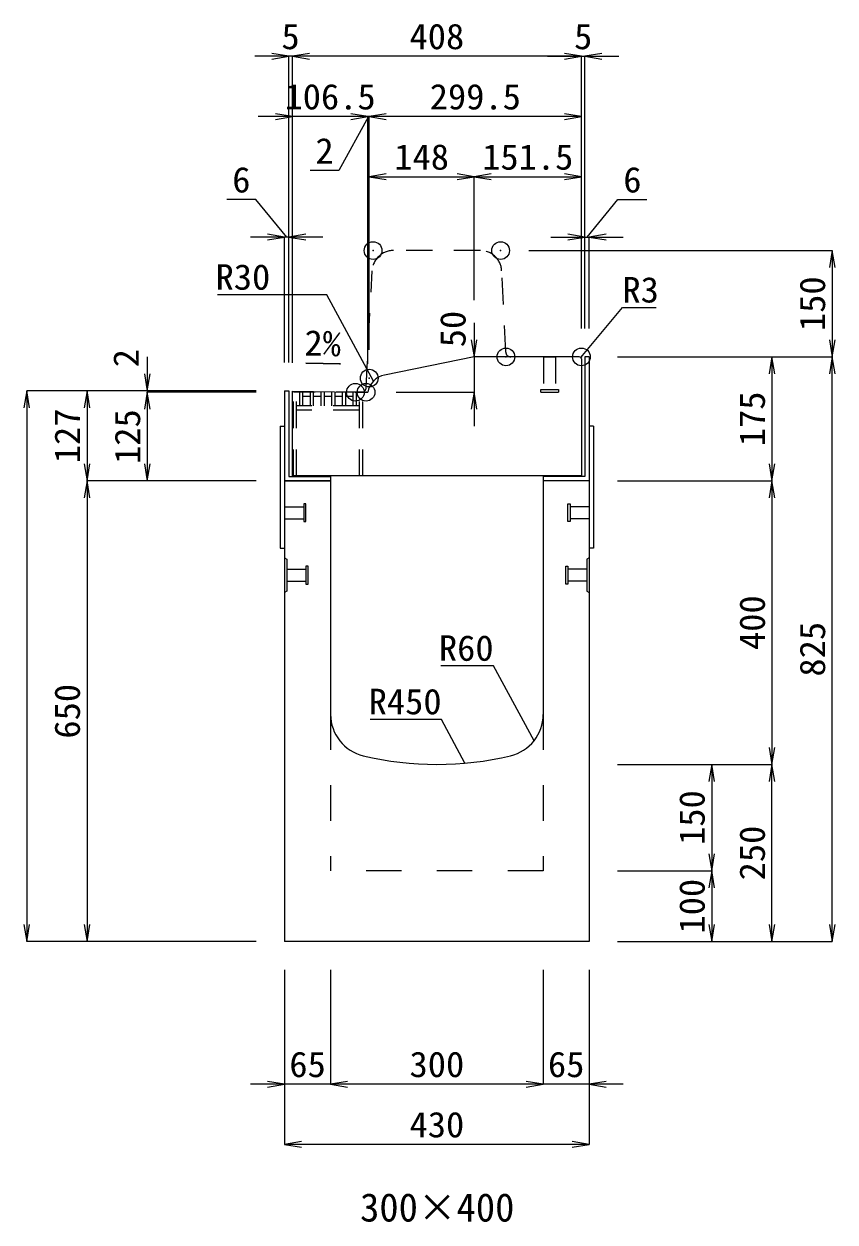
# Model space of a CAD drawing. Units: millimetres at full size. Extents: x -1809 to 57027, y -20349 to 17321.
# Drawn here: x 10817 to 11962, y 7498 to 9188 of the extents above; entities that cross this region are included whole.
import ezdxf
from ezdxf.enums import TextEntityAlignment as Align

# ---------------------------------------------------------------- set-up
doc = ezdxf.new("R2010")
doc.units = ezdxf.units.MM
doc.header["$LTSCALE"] = 50
doc.header["$PDMODE"] = 32
doc.header["$PDSIZE"] = 25
doc.linetypes.add('USER1', pattern=[2, 1, -1])
doc.linetypes.add('USER2', pattern=[1.35, 0.75, -0.6])
for name, color, linetype, lineweight in [('インサート', 3, 'USER2', 9), ('グレーチング', 7, 'USER2', 5), ('受枠', 3, 'Continuous', 5), ('寸法線', 7, 'Continuous', 13), ('引出線', 4, 'Continuous', 13), ('本体', 2, 'Continuous', 13)]:
    doc.layers.add(name, color=color, linetype=linetype, lineweight=lineweight)
doc.layers.add('作業エリア', color=11, linetype='Continuous')
doc.layers.add('文字', color=7, linetype='Continuous')
doc.styles.add('ＭＳ 明朝', font='')
doc.styles.get('ＭＳ 明朝').set_extended_font_data('MS Mincho')

# ---------------------------------------------------------------- blocks, each defined once
blk = doc.blocks.new('open_arrow')
at = {"color": 0, "linetype": 'Continuous', "lineweight": -2}
blk.add_lwpolyline([(7.5, 1.25), (0, 0), (7.5, -1.25)], dxfattribs=at)

msp = doc.modelspace()

# ---------------------------------------------------------------- linework, layer by layer
at = {"layer": 'インサート'}
for p, q in [((11550.5, 8718.69), (11550.5, 8672.69)), ((11550.5, 8718.69), (11567.5, 8718.69)), ((11567.5, 8718.69), (11567.5, 8672.69)), ((11546.5, 8668.69), (11546.5, 8672.69)), ((11546.5, 8672.69), (11571.5, 8672.69)), ((11571.5, 8672.69), (11571.5, 8668.69)), ((11546.5, 8668.69), (11571.5, 8668.69)), ((11185, 8507.19), (11212, 8507.19)), ((11185, 8507.19), (11185, 8490.19)), ((11215, 8511.19), (11212, 8511.19)), ((11212, 8511.19), (11212, 8486.19)), ((11215, 8486.19), (11215, 8511.19)), ((11585, 8511.19), (11588, 8511.19)), ((11585, 8486.19), (11585, 8511.19)), ((11588, 8511.19), (11588, 8486.19)), ((11615, 8507.19), (11588, 8507.19)), ((11615, 8507.19), (11615, 8490.19)), ((11185, 8490.19), (11212, 8490.19)), ((11212, 8486.19), (11215, 8486.19)), ((11588, 8486.19), (11585, 8486.19)), ((11615, 8490.19), (11588, 8490.19)), ((11188.2, 8419.19), (11215.2, 8419.19)), ((11188.2, 8419.19), (11188.2, 8402.19)), ((11218.2, 8423.19), (11215.2, 8423.19)), ((11215.2, 8423.19), (11215.2, 8398.19)), ((11218.2, 8398.19), (11218.2, 8423.19)), ((11581.8, 8423.19), (11584.8, 8423.19)), ((11581.8, 8398.19), (11581.8, 8423.19)), ((11584.8, 8423.19), (11584.8, 8398.19)), ((11611.8, 8419.19), (11584.8, 8419.19)), ((11611.8, 8419.19), (11611.8, 8402.19)), ((11188.2, 8402.19), (11215.2, 8402.19)), ((11611.8, 8402.19), (11584.8, 8402.19)), ((11215.2, 8398.19), (11218.2, 8398.19)), ((11584.8, 8398.19), (11581.8, 8398.19))]:
    msp.add_line(p, q, dxfattribs=at)
at = {"layer": 'グレーチング'}
for p, q in [((11197.5, 8550.69), (11197.5, 8668.69)), ((11295.5, 8668.69), (11197.5, 8668.69)), ((11202, 8550.69), (11202, 8668.69)), ((11206.5, 8649.69), (11206.5, 8668.69)), ((11211, 8649.69), (11211, 8668.69)), ((11221.6, 8662.69), (11211, 8662.69)), ((11221.6, 8649.69), (11221.6, 8668.69)), ((11226.1, 8649.69), (11226.1, 8668.69)), ((11236.7, 8662.69), (11226.1, 8662.69)), ((11236.7, 8649.69), (11236.7, 8668.69)), ((11241.2, 8649.69), (11241.2, 8668.69)), ((11251.8, 8662.69), (11241.2, 8662.69)), ((11251.8, 8649.69), (11251.8, 8668.69)), ((11256.3, 8649.69), (11256.3, 8668.69)), ((11266.9, 8662.69), (11256.3, 8662.69)), ((11266.9, 8649.69), (11266.9, 8668.69)), ((11271.4, 8649.69), (11271.4, 8668.69)), ((11282, 8662.69), (11271.4, 8662.69)), ((11282, 8649.69), (11282, 8668.69)), ((11286.5, 8649.69), (11286.5, 8668.69)), ((11291, 8550.69), (11291, 8668.69)), ((11295.5, 8550.69), (11295.5, 8668.69)), ((11291, 8649.69), (11202, 8649.69)), ((11291, 8643.69), (11202, 8643.69))]:
    msp.add_line(p, q, dxfattribs=at)
at = {"layer": '作業エリア'}
for p in [(11310, 8868.69), (11490, 8868.69), (11497.5, 8718.69), (11604, 8718.69), (11304.5, 8688.69), (11285, 8668.69), (11300, 8668.69)]:
    msp.add_point(p, dxfattribs=at)
at = {"layer": '受枠'}
for p, q in [((11609, 8718.69), (11609, 8549.69)), ((11615, 8718.69), (11609, 8718.69)), ((11615, 8718.69), (11615, 8448.69)), ((11185, 8670.69), (11185, 8448.69)), ((11185, 8670.69), (11191, 8670.69)), ((11191, 8670.69), (11191, 8549.69)), ((11179, 8620.69), (11179, 8448.69)), ((11179, 8620.69), (11185, 8620.69)), ((11621, 8620.69), (11615, 8620.69)), ((11621, 8620.69), (11621, 8448.69)), ((11185, 8543.69), (11250, 8543.69)), ((11191, 8549.69), (11250, 8549.69)), ((11250, 8549.69), (11250, 8543.69)), ((11550, 8549.69), (11550, 8543.69)), ((11609, 8549.69), (11550, 8549.69)), ((11615, 8543.69), (11550, 8543.69)), ((11179, 8448.69), (11185, 8448.69)), ((11621, 8448.69), (11615, 8448.69))]:
    msp.add_line(p, q, dxfattribs=at)
at = {"layer": '寸法線'}
for p, q in [((11244, 9142.81), (11143, 9142.81)), ((11191, 8710.69), (11191, 9142.81)), ((11604, 9142.81), (11196, 9142.81)), ((11196, 8710.47), (11196, 9142.81)), ((11196, 8710.47), (11196, 9142.81)), ((11556, 9142.81), (11657, 9142.81)), ((11604, 8758.69), (11604, 9142.81)), ((11604, 8758.69), (11604, 9142.81)), ((11609, 8758.69), (11609, 9142.81)), ((11302.57, 9057.81), (11148, 9057.81)), ((11196, 8710.47), (11196, 9057.81)), ((11352.5, 9057.81), (11254.57, 9057.81)), ((11303.53, 9057.81), (11261.67, 8981.44)), ((11302.57, 8708.69), (11302.57, 9057.81)), ((11302.57, 8708.69), (11302.57, 9057.81)), ((11604, 9057.81), (11304.5, 9057.81)), ((11304.5, 8728.69), (11304.5, 9057.81)), ((11304.5, 8728.69), (11304.5, 9057.81)), ((11604, 8758.69), (11604, 9057.81)), ((11261.67, 8981.44), (11221.3, 8981.44)), ((11304.5, 8972.81), (11452.5, 8972.81)), ((11304.5, 8768.69), (11304.5, 8972.81)), ((11452.5, 8798.69), (11452.5, 8972.81)), ((11452.5, 8972.81), (11604, 8972.81)), ((11452.5, 8798.69), (11452.5, 8972.81)), ((11604, 8798.69), (11604, 8972.81)), ((11144.65, 8940.61), (11103.46, 8940.61)), ((11188, 8887.81), (11144.65, 8940.61)), ((11612, 8887.81), (11655.35, 8940.61)), ((11655.35, 8940.61), (11696.54, 8940.61)), ((11239, 8887.81), (11137, 8887.81)), ((11185, 8710.69), (11185, 8887.81)), ((11191, 8710.69), (11191, 8887.81)), ((11561, 8887.81), (11663, 8887.81)), ((11609, 8758.69), (11609, 8887.81)), ((11615, 8758.69), (11615, 8887.81)), ((11530, 8868.69), (11957.94, 8868.69)), ((11957.94, 8868.69), (11957.94, 8718.69)), ((11452.5, 8766.69), (11452.5, 8620.69)), ((10991.22, 8718.69), (10991.22, 8620.69)), ((11655, 8718.69), (11872.94, 8718.69)), ((11655, 8718.69), (11957.94, 8718.69)), ((11655, 8718.69), (11957.94, 8718.69)), ((11872.94, 8718.69), (11872.94, 8543.69)), ((11957.94, 7893.69), (11957.94, 8718.69)), ((10821.22, 8670.69), (10821.22, 7893.69)), ((11145, 8670.69), (10821.22, 8670.69)), ((10906.22, 8670.69), (10906.22, 8543.69)), ((11145, 8670.69), (10906.22, 8670.69)), ((11145, 8670.69), (10991.22, 8670.69)), ((11145, 8668.69), (10991.22, 8668.69)), ((10991.22, 8668.69), (10991.22, 8543.69)), ((11145, 8668.69), (10991.22, 8668.69)), ((11342.57, 8668.69), (11452.5, 8668.69)), ((11145, 8543.69), (10906.22, 8543.69)), ((10906.22, 8543.69), (10906.22, 7893.69)), ((11145, 8543.69), (10906.22, 8543.69)), ((11145, 8543.69), (10991.22, 8543.69)), ((11655, 8543.69), (11872.94, 8543.69)), ((11655, 8543.69), (11872.94, 8543.69)), ((11872.94, 8543.69), (11872.94, 8143.69)), ((11655, 8143.69), (11872.94, 8143.69)), ((11655, 8143.69), (11787.94, 8143.69)), ((11655, 8143.69), (11872.94, 8143.69)), ((11787.94, 8143.69), (11787.94, 7993.69)), ((11872.94, 7893.69), (11872.94, 8143.69)), ((11655, 7993.69), (11787.94, 7993.69)), ((11655, 7993.69), (11787.94, 7993.69)), ((11787.94, 7993.69), (11787.94, 7893.69)), ((11145, 7893.69), (10821.22, 7893.69)), ((11145, 7893.69), (10906.22, 7893.69)), ((11655, 7893.69), (11787.94, 7893.69)), ((11655, 7893.69), (11872.94, 7893.69)), ((11655, 7893.69), (11957.94, 7893.69)), ((11185, 7853.69), (11185, 7692.54)), ((11185, 7853.69), (11185, 7607.54)), ((11250, 7853.69), (11250, 7692.54)), ((11250, 7853.69), (11250, 7692.54)), ((11550, 7853.69), (11550, 7692.54)), ((11550, 7853.69), (11550, 7692.54)), ((11615, 7853.69), (11615, 7692.54)), ((11615, 7853.69), (11615, 7607.54)), ((11298, 7692.54), (11137, 7692.54)), ((11550, 7692.54), (11250, 7692.54)), ((11663, 7692.54), (11502, 7692.54)), ((11615, 7607.54), (11185, 7607.54))]:
    msp.add_line(p, q, dxfattribs=at)
at = {"layer": '引出線'}
for points in [[(11310.6, 8684.55), (11244.87, 8806.23), (11164.87, 8806.23), (11090.2, 8806.23)], [(11603.12, 8717.81), (11661.85, 8788.18), (11709.57, 8788.18)], [(11264, 8708.71), (11215.26, 8709.68), (11264, 8708.71)], [(11537.07, 8177.01), (11480.04, 8282.73), (11405.37, 8282.73)], [(11439.55, 8145.43), (11406.65, 8207.24), (11305.65, 8207.24)]]:
    msp.add_lwpolyline(points, dxfattribs=at)
at = {"layer": '本体', "linetype": 'USER2', "lineweight": 9}
for p, q in [((11461.46, 8868.69), (11338.54, 8868.69)), ((11300.33, 8675.34), (11308.57, 8840.19)), ((11497.17, 8725.34), (11491.43, 8840.19))]:
    msp.add_line(p, q, dxfattribs=at)
at = {"layer": '本体'}
for p, q in [((11452.5, 8718.69), (11326.19, 8693.09)), ((11601, 8718.69), (11452.5, 8718.69)), ((11604, 8715.69), (11604, 8550.69)), ((11196, 8550.69), (11196, 8670.47)), ((11196, 8670.47), (11285, 8668.69)), ((11285, 8668.69), (11302.57, 8668.69)), ((11185, 8543.69), (11185, 7893.69)), ((11250, 8543.69), (11185, 8543.69)), ((11604, 8550.69), (11196, 8550.69)), ((11250, 8543.69), (11250, 8214.22)), ((11615, 8543.69), (11550, 8543.69)), ((11550, 8543.69), (11550, 8214.22)), ((11615, 8543.69), (11615, 7893.69)), ((11615, 7893.69), (11185, 7893.69))]:
    msp.add_line(p, q, dxfattribs=at)
at = {"layer": '本体', "lineweight": 9}
for p, q in [((11185, 8435.19), (11188.2, 8433.19)), ((11615, 8435.19), (11611.8, 8433.19)), ((11188.2, 8433.19), (11188.2, 8388.19)), ((11611.8, 8433.19), (11611.8, 8388.19)), ((11188.2, 8388.19), (11185, 8386.19)), ((11611.8, 8388.19), (11615, 8386.19))]:
    msp.add_line(p, q, dxfattribs=at)
at = {"layer": '本体', "linetype": 'USER1', "lineweight": 15}
for p, q in [((11250, 8214.22), (11250, 7993.69)), ((11550, 8214.22), (11550, 7993.69)), ((11550, 7993.69), (11250, 7993.69))]:
    msp.add_line(p, q, dxfattribs=at)
at = {"layer": '本体', "linetype": 'USER2', "lineweight": 9}
for centre, radius, start, end in [((11338.54, 8838.69), 30, 90, 177.13759), ((11461.46, 8838.69), 30, 2.86241, 90), ((11504.16, 8725.69), 7, 182.86241, 270), ((11293.34, 8675.69), 7, 270, 357.13759)]:
    msp.add_arc(centre, radius, start, end, dxfattribs=at)
at = {"layer": '本体'}
for centre, radius, start, end in [((11601, 8715.69), 3, 0, 90), ((11332.15, 8663.69), 30, 101.45875, 170.39512), ((11310, 8214.22), 60, 180, 256.65764), ((11490, 8214.22), 60, 283.34236, 0), ((11400, 8593.69), 450, 256.65764, 283.34236)]:
    msp.add_arc(centre, radius, start, end, dxfattribs=at)

# ---------------------------------------------------------------- block references
at = {"layer": '寸法線', "xscale": 3.2, "yscale": 3.2}
for p, rotation in [((11191, 9142.81), 180), ((11604, 9142.81), 180), ((11604, 9142.81), 180), ((11196, 9057.81), 180), ((11302.57, 9057.81), 180), ((11302.57, 9057.81), 180), ((11604, 9057.81), 180), ((11452.5, 8972.81), 180), ((11604, 8972.81), 180), ((11185, 8887.81), 180), ((11609, 8887.81), 180), ((11957.94, 8868.69), 270), ((11452.5, 8718.69), 90), ((11957.94, 8718.69), 90), ((11872.94, 8718.69), 270), ((11957.94, 8718.69), 270), ((10991.22, 8670.69), 90), ((10821.22, 8670.69), 270), ((10906.22, 8670.69), 270), ((10991.22, 8668.69), 270), ((10991.22, 8668.69), 270), ((11452.5, 8668.69), 270), ((10906.22, 8543.69), 90), ((10991.22, 8543.69), 90), ((11872.94, 8543.69), 90), ((10906.22, 8543.69), 270), ((11872.94, 8543.69), 270), ((11872.94, 8143.69), 90), ((11787.94, 8143.69), 270), ((11872.94, 8143.69), 270), ((11787.94, 7993.69), 90), ((11787.94, 7993.69), 270), ((10821.22, 7893.69), 90), ((10906.22, 7893.69), 90), ((11787.94, 7893.69), 90), ((11872.94, 7893.69), 90), ((11957.94, 7893.69), 90), ((11185, 7692.54), 180), ((11550, 7692.54), 180), ((11550, 7692.54), 180), ((11615, 7607.54), 180)]:
    msp.add_blockref('open_arrow', p, dxfattribs=dict(at, rotation=rotation))
for p in [(11196, 9142.81), (11196, 9142.81), (11609, 9142.81), (11304.5, 9057.81), (11304.5, 9057.81), (11304.5, 8972.81), (11452.5, 8972.81), (11191, 8887.81), (11615, 8887.81), (11250, 7692.54), (11250, 7692.54), (11615, 7692.54), (11185, 7607.54)]:
    msp.add_blockref('open_arrow', p, dxfattribs=at)
at = {"layer": '引出線'}
for p, xscale, yscale, rotation in [((11264, 8708.71), 0.16, 0.16, 178.9), ((11603.12, 8717.81), 0.16, 0.16, 50.2), ((11310.6, 8684.55), 0.16, 0.16, 118.4), ((11537.07, 8177.01), 0.133, 0.133, 118.3), ((11439.55, 8145.43), 0.133, 0.133, 118)]:
    msp.add_blockref('open_arrow', p, dxfattribs=dict(at, xscale=xscale, yscale=yscale, rotation=rotation))

# ---------------------------------------------------------------- texts
at = {"layer": '寸法線', "style": 'ＭＳ 明朝', "width": 1.05}
for s, p in [('5', (11193.5, 9170.81)), ('408', (11400, 9170.81)), ('5', (11606.5, 9170.81)), ('106.5', (11249.28, 9085.81)), ('299.5', (11454.25, 9085.81)), ('2', (11241.48, 9009.44)), ('148', (11378.5, 9000.81)), ('151.5', (11528.25, 9000.81)), ('6', (11124.05, 8968.61)), ('6', (11675.95, 8968.61)), ('65', (11217.5, 7720.54)), ('300', (11400, 7720.54)), ('65', (11582.5, 7720.54)), ('430', (11400, 7635.54))]:
    msp.add_text(s, height=36.03, dxfattribs=at).set_placement(p, align=Align.MIDDLE_CENTER)
for s, p in [('150', (11929.94, 8793.69)), ('50', (11422.5, 8757.96)), ('2', (10961.22, 8716.89)), ('175', (11844.94, 8631.19)), ('127', (10878.22, 8607.19)), ('125', (10963.22, 8606.19)), ('400', (11844.94, 8343.69)), ('825', (11929.94, 8306.19)), ('650', (10878.22, 8218.69)), ('150', (11759.94, 8068.69)), ('250', (11844.94, 8018.69)), ('100', (11759.94, 7943.69))]:
    msp.add_text(s, height=36.03, rotation=90, dxfattribs=at).set_placement(p, align=Align.MIDDLE_CENTER)
at = {"layer": '引出線', "style": 'ＭＳ 明朝', "width": 1.05}
for s, p in [('R30', (11164.87, 8849.43)), ('R60', (11480.04, 8325.93)), ('R450', (11406.65, 8250.44))]:
    msp.add_text(s, height=36.03, dxfattribs=at).set_placement(p, align=Align.TOP_RIGHT)
msp.add_text('R3', height=36.03, dxfattribs=at).set_placement((11661.85, 8831.38), align=Align.TOP_LEFT)
msp.add_text('2%', height=36.03, rotation=358.854, dxfattribs=at).set_placement((11264.94, 8755.6), align=Align.TOP_RIGHT)
at = {"layer": '文字', "style": 'ＭＳ 明朝'}
msp.add_text('300×400', height=40.03, dxfattribs=at).set_placement((11400.48, 7518.72), align=Align.MIDDLE_CENTER)

doc.saveas('drawing.dxf')
